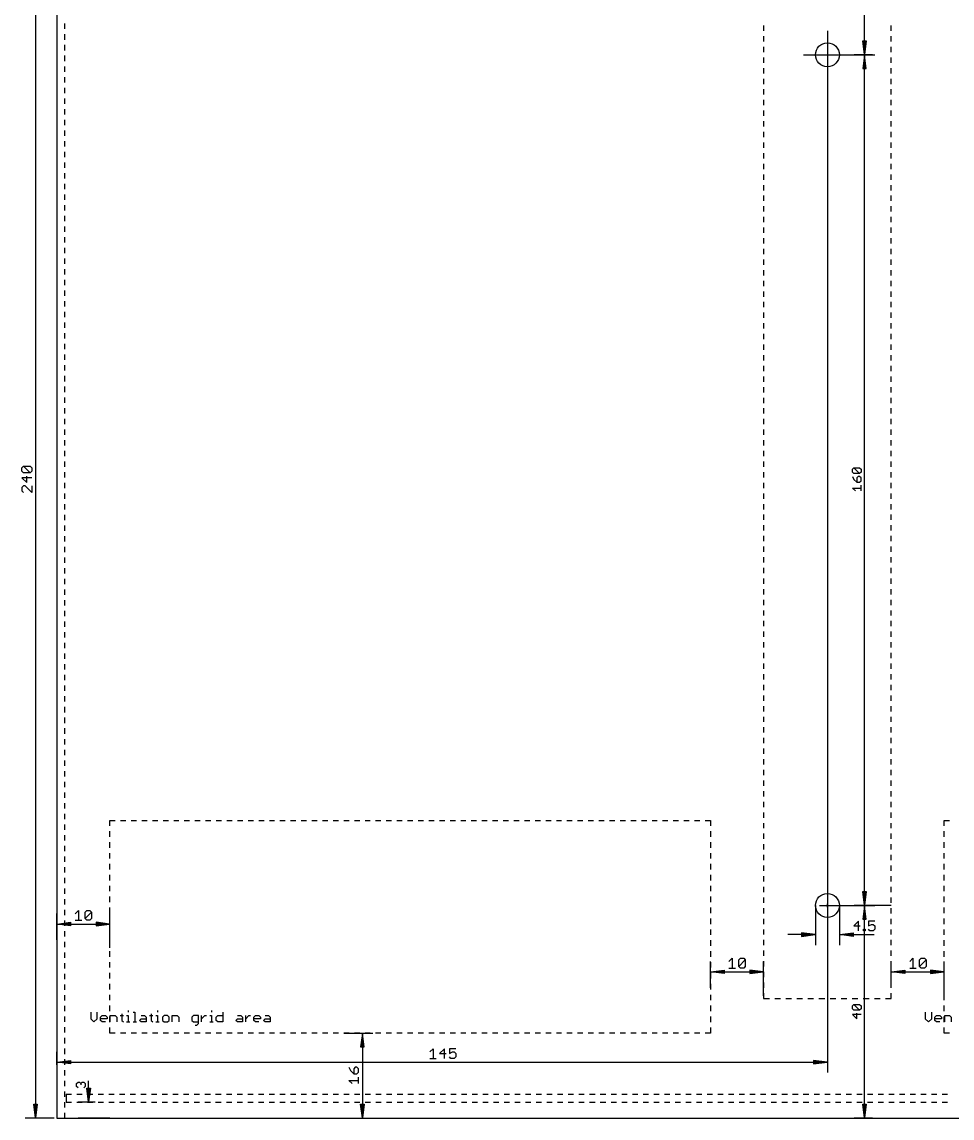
# Model space of a CAD drawing. Extents: x -279 to 630, y -429 to 128.
# Drawn here: x -6.6 to 168.5, y -280 to -73.8 of the extents above; entities that cross this region are included whole.
import ezdxf

# ---------------------------------------------------------------- set-up
doc = ezdxf.new("R2010")
doc.units = 0
for name, color, linetype in [('114', 253, 'CONTINUOUS'), ('134', 6, 'CONTINUOUS'), ('20', 7, 'CONTINUOUS'), ('47', 140, 'CONTINUOUS')]:
    doc.layers.add(name, color=color, linetype=linetype)

msp = doc.modelspace()

# ---------------------------------------------------------------- linework, layer by layer
at = {"layer": '114'}
for p, q in [((13.4488, -259.7664), (13.4488, -260.0746)), ((18.9735, -259.7664), (18.9735, -260.0746)), ((29.1022, -259.7664), (29.1022, -260.0746)), ((6.3882, -260.0746), (6.3882, -261.3074)), ((6.3882, -261.3074), (7.0046, -261.9238)), ((7.0046, -261.9238), (7.621, -261.3074)), ((7.621, -261.3074), (7.621, -260.0746)), ((8.2297, -260.9992), (8.5379, -260.691)), ((8.2297, -261.6156), (8.2297, -260.9992)), ((9.4625, -261.3074), (8.2297, -261.3074)), ((8.5379, -261.9238), (8.2297, -261.6156)), ((8.5379, -260.691), (9.1543, -260.691)), ((9.1543, -260.691), (9.4625, -260.9992)), ((9.4625, -260.9992), (9.4625, -261.3074)), ((10.0713, -261.9238), (10.0713, -260.691)), ((10.0713, -260.691), (10.9959, -260.691)), ((10.9959, -260.691), (11.3041, -260.9992)), ((11.3041, -260.9992), (11.3041, -261.9238)), ((11.9129, -260.691), (12.5293, -260.691)), ((12.2211, -260.3828), (12.2211, -261.6156)), ((12.2211, -261.6156), (12.5293, -261.9238)), ((13.1406, -260.691), (13.4488, -260.691)), ((13.4488, -260.691), (13.4488, -261.9238)), ((14.3683, -260.0746), (14.6765, -260.0746)), ((14.6765, -260.0746), (14.6765, -261.9238)), ((15.596, -261.6156), (15.9042, -261.3074)), ((15.9042, -261.9238), (15.596, -261.6156)), ((15.9042, -260.691), (16.5206, -260.691)), ((15.9042, -261.3074), (16.8288, -261.3074)), ((16.5206, -260.691), (16.8288, -260.9992)), ((16.8288, -260.9992), (16.8288, -261.9238)), ((17.4376, -260.691), (18.054, -260.691)), ((17.7458, -260.3828), (17.7458, -261.6156)), ((17.7458, -261.6156), (18.054, -261.9238)), ((18.6653, -260.691), (18.9735, -260.691)), ((18.9735, -260.691), (18.9735, -261.9238)), ((20.2012, -260.691), (19.893, -260.9992)), ((19.893, -260.9992), (19.893, -261.6156)), ((19.893, -261.6156), (20.2012, -261.9238)), ((20.8176, -260.691), (20.2012, -260.691)), ((21.1258, -260.9992), (20.8176, -260.691)), ((20.8176, -261.9238), (21.1258, -261.6156)), ((21.1258, -261.6156), (21.1258, -260.9992)), ((21.7346, -261.9238), (21.7346, -260.691)), ((21.7346, -260.691), (22.6592, -260.691)), ((22.6592, -260.691), (22.9674, -260.9992)), ((22.9674, -260.9992), (22.9674, -261.9238)), ((25.726, -260.691), (25.4178, -260.9992)), ((25.4178, -260.9992), (25.4178, -261.6156)), ((25.4178, -261.6156), (25.726, -261.9238)), ((26.6505, -260.691), (25.726, -260.691)), ((26.6505, -262.232), (26.6505, -260.691)), ((27.2593, -261.9238), (27.2593, -260.691)), ((27.2593, -261.3074), (27.8757, -260.691)), ((27.8757, -260.691), (28.1839, -260.691)), ((28.794, -260.691), (29.1022, -260.691)), ((29.1022, -260.691), (29.1022, -261.9238)), ((30.0217, -260.9992), (30.3299, -260.691)), ((30.0217, -261.6156), (30.0217, -260.9992)), ((30.3299, -261.9238), (30.0217, -261.6156)), ((30.3299, -260.691), (31.2545, -260.691)), ((31.2545, -260.0746), (31.2545, -261.9238)), ((33.7048, -261.6156), (34.013, -261.3074)), ((34.013, -261.9238), (33.7048, -261.6156)), ((34.013, -260.691), (34.6294, -260.691)), ((34.013, -261.3074), (34.9376, -261.3074)), ((34.6294, -260.691), (34.9376, -260.9992)), ((34.9376, -260.9992), (34.9376, -261.9238)), ((35.5464, -261.9238), (35.5464, -260.691)), ((35.5464, -261.3074), (36.1628, -260.691)), ((36.1628, -260.691), (36.471, -260.691)), ((37.081, -260.9992), (37.3892, -260.691)), ((37.081, -261.6156), (37.081, -260.9992)), ((38.3138, -261.3074), (37.081, -261.3074)), ((37.3892, -261.9238), (37.081, -261.6156)), ((37.3892, -260.691), (38.0056, -260.691)), ((38.0056, -260.691), (38.3138, -260.9992)), ((38.3138, -260.9992), (38.3138, -261.3074)), ((38.9226, -261.6156), (39.2308, -261.3074)), ((39.2308, -261.9238), (38.9226, -261.6156)), ((39.2308, -260.691), (39.8472, -260.691)), ((39.2308, -261.3074), (40.1554, -261.3074)), ((39.8472, -260.691), (40.1554, -260.9992)), ((40.1554, -260.9992), (40.1554, -261.9238)), ((163.3882, -260.0746), (163.3882, -261.3074)), ((163.3882, -261.3074), (164.0046, -261.9238)), ((164.0046, -261.9238), (164.621, -261.3074)), ((164.621, -261.3074), (164.621, -260.0746)), ((165.2297, -260.9992), (165.5379, -260.691)), ((165.2297, -261.6156), (165.2297, -260.9992)), ((166.4625, -261.3074), (165.2297, -261.3074)), ((165.5379, -261.9238), (165.2297, -261.6156)), ((165.5379, -260.691), (166.1543, -260.691)), ((166.1543, -260.691), (166.4625, -260.9992)), ((166.4625, -260.9992), (166.4625, -261.3074)), ((167.0713, -261.9238), (167.0713, -260.691)), ((167.0713, -260.691), (167.9959, -260.691)), ((167.9959, -260.691), (168.3041, -260.9992)), ((168.3041, -260.9992), (168.3041, -261.9238)), ((9.1543, -261.9238), (8.5379, -261.9238)), ((13.1406, -261.9238), (13.757, -261.9238)), ((14.3683, -261.9238), (14.9847, -261.9238)), ((16.8288, -261.9238), (15.9042, -261.9238)), ((18.6653, -261.9238), (19.2817, -261.9238)), ((20.2012, -261.9238), (20.8176, -261.9238)), ((25.726, -261.9238), (26.6505, -261.9238)), ((26.0341, -262.5402), (26.3423, -262.5402)), ((26.3423, -262.5402), (26.6505, -262.232)), ((28.794, -261.9238), (29.4104, -261.9238)), ((31.2545, -261.9238), (30.3299, -261.9238)), ((34.9376, -261.9238), (34.013, -261.9238)), ((38.0056, -261.9238), (37.3892, -261.9238)), ((40.1554, -261.9238), (39.2308, -261.9238)), ((166.1543, -261.9238), (165.5379, -261.9238))]:
    msp.add_line(p, q, dxfattribs=at)
at = {"layer": '134'}
for p, q in [((133, -74.5), (133, -75.5)), ((157, -75.5), (157, -74.5)), ((133, -76.5), (133, -77.5)), ((157, -77.5), (157, -76.5)), ((133, -78.5), (133, -79.5)), ((157, -79.5), (157, -78.5)), ((133, -80.5), (133, -81.5)), ((157, -81.5), (157, -80.5)), ((133, -82.5), (133, -83.5)), ((133, -84.5), (133, -85.5)), ((157, -83.5), (157, -82.5)), ((157, -85.5), (157, -84.5)), ((133, -86.5), (133, -87.5)), ((157, -87.5), (157, -86.5)), ((133, -88.5), (133, -89.5)), ((157, -89.5), (157, -88.5)), ((133, -90.5), (133, -91.5)), ((157, -91.5), (157, -90.5)), ((133, -92.5), (133, -93.5)), ((157, -93.5), (157, -92.5)), ((133, -94.5), (133, -95.5)), ((157, -95.5), (157, -94.5)), ((133, -96.5), (133, -97.5)), ((157, -97.5), (157, -96.5)), ((133, -98.5), (133, -99.5)), ((157, -99.5), (157, -98.5)), ((133, -100.5), (133, -101.5)), ((157, -101.5), (157, -100.5)), ((133, -102.5), (133, -103.5)), ((157, -103.5), (157, -102.5)), ((133, -104.5), (133, -105.5)), ((157, -105.5), (157, -104.5)), ((133, -106.5), (133, -107.5)), ((157, -107.5), (157, -106.5)), ((133, -108.5), (133, -109.5)), ((157, -109.5), (157, -108.5)), ((133, -110.5), (133, -111.5)), ((157, -111.5), (157, -110.5)), ((133, -112.5), (133, -113.5)), ((157, -113.5), (157, -112.5)), ((133, -114.5), (133, -115.5)), ((157, -115.5), (157, -114.5)), ((133, -116.5), (133, -117.5)), ((157, -117.5), (157, -116.5)), ((133, -118.5), (133, -119.5)), ((157, -119.5), (157, -118.5)), ((133, -120.5), (133, -121.5)), ((157, -121.5), (157, -120.5)), ((133, -122.5), (133, -123.5)), ((157, -123.5), (157, -122.5)), ((133, -124.5), (133, -125.5)), ((157, -125.5), (157, -124.5)), ((133, -126.5), (133, -127.5)), ((157, -127.5), (157, -126.5)), ((133, -128.5), (133, -129.5)), ((157, -129.5), (157, -128.5)), ((133, -130.5), (133, -131.5)), ((157, -131.5), (157, -130.5)), ((133, -132.5), (133, -133.5)), ((157, -133.5), (157, -132.5)), ((133, -134.5), (133, -135.5)), ((157, -135.5), (157, -134.5)), ((133, -136.5), (133, -137.5)), ((157, -137.5), (157, -136.5)), ((133, -138.5), (133, -139.5)), ((157, -139.5), (157, -138.5)), ((133, -140.5), (133, -141.5)), ((157, -141.5), (157, -140.5)), ((133, -142.5), (133, -143.5)), ((157, -143.5), (157, -142.5)), ((133, -144.5), (133, -145.5)), ((157, -145.5), (157, -144.5)), ((133, -146.5), (133, -147.5)), ((157, -147.5), (157, -146.5)), ((133, -148.5), (133, -149.5)), ((133, -150.5), (133, -151.5)), ((157, -149.5), (157, -148.5)), ((157, -151.5), (157, -150.5)), ((133, -152.5), (133, -153.5)), ((157, -153.5), (157, -152.5)), ((133, -154.5), (133, -155.5)), ((157, -155.5), (157, -154.5)), ((133, -156.5), (133, -157.5)), ((157, -157.5), (157, -156.5)), ((133, -158.5), (133, -159.5)), ((157, -159.5), (157, -158.5)), ((133, -160.5), (133, -161.5)), ((157, -161.5), (157, -160.5)), ((133, -162.5), (133, -163.5)), ((157, -163.5), (157, -162.5)), ((133, -164.5), (133, -165.5)), ((157, -165.5), (157, -164.5)), ((133, -166.5), (133, -167.5)), ((157, -167.5), (157, -166.5)), ((133, -168.5), (133, -169.5)), ((157, -169.5), (157, -168.5)), ((133, -170.5), (133, -171.5)), ((157, -171.5), (157, -170.5)), ((133, -172.5), (133, -173.5)), ((157, -173.5), (157, -172.5)), ((133, -174.5), (133, -175.5)), ((157, -175.5), (157, -174.5)), ((133, -176.5), (133, -177.5)), ((157, -177.5), (157, -176.5)), ((133, -178.5), (133, -179.5)), ((157, -179.5), (157, -178.5)), ((133, -180.5), (133, -181.5)), ((157, -181.5), (157, -180.5)), ((133, -182.5), (133, -183.5)), ((157, -183.5), (157, -182.5)), ((133, -184.5), (133, -185.5)), ((157, -185.5), (157, -184.5)), ((133, -186.5), (133, -187.5)), ((157, -187.5), (157, -186.5)), ((133, -188.5), (133, -189.5)), ((157, -189.5), (157, -188.5)), ((133, -190.5), (133, -191.5)), ((157, -191.5), (157, -190.5)), ((133, -192.5), (133, -193.5)), ((157, -193.5), (157, -192.5)), ((133, -194.5), (133, -195.5)), ((157, -195.5), (157, -194.5)), ((133, -196.5), (133, -197.5)), ((157, -197.5), (157, -196.5)), ((133, -198.5), (133, -199.5)), ((157, -199.5), (157, -198.5)), ((133, -200.5), (133, -201.5)), ((157, -201.5), (157, -200.5)), ((133, -202.5), (133, -203.5)), ((157, -203.5), (157, -202.5)), ((133, -204.5), (133, -205.5)), ((157, -205.5), (157, -204.5)), ((133, -206.5), (133, -207.5)), ((157, -207.5), (157, -206.5)), ((133, -208.5), (133, -209.5)), ((157, -209.5), (157, -208.5)), ((133, -210.5), (133, -211.5)), ((157, -211.5), (157, -210.5)), ((133, -212.5), (133, -213.5)), ((157, -213.5), (157, -212.5)), ((133, -214.5), (133, -215.5)), ((157, -215.5), (157, -214.5)), ((133, -216.5), (133, -217.5)), ((133, -218.5), (133, -219.5)), ((157, -217.5), (157, -216.5)), ((157, -219.5), (157, -218.5)), ((133, -220.5), (133, -221.5)), ((157, -221.5), (157, -220.5)), ((133, -222.5), (133, -223.5)), ((157, -223.5), (157, -222.5)), ((133, -224.5), (133, -225.5)), ((157, -225.5), (157, -224.5)), ((133, -226.5), (133, -227.5)), ((157, -227.5), (157, -226.5)), ((133, -228.5), (133, -229.5)), ((157, -229.5), (157, -228.5)), ((133, -230.5), (133, -231.5)), ((157, -231.5), (157, -230.5)), ((133, -232.5), (133, -233.5)), ((157, -233.5), (157, -232.5)), ((133, -234.5), (133, -235.5)), ((157, -235.5), (157, -234.5)), ((133, -236.5), (133, -237.5)), ((157, -237.5), (157, -236.5)), ((133, -238.5), (133, -239.5)), ((157, -239.5), (157, -238.5)), ((133, -240.5), (133, -241.5)), ((157, -241.5), (157, -240.5)), ((133, -242.5), (133, -243.5)), ((157, -243.5), (157, -242.5)), ((133, -244.5), (133, -245.5)), ((157, -245.5), (157, -244.5)), ((133, -246.5), (133, -247.5)), ((157, -247.5), (157, -246.5)), ((133, -248.5), (133, -249.5)), ((157, -249.5), (157, -248.5)), ((133, -250.5), (133, -251.5)), ((157, -251.5), (157, -250.5)), ((133, -252.5), (133, -253.5)), ((157, -253.5), (157, -252.5)), ((133, -254.5), (133, -255.5)), ((157, -255.5), (157, -254.5)), ((133, -256.5), (133, -257.5)), ((133, -257.5), (134.0833, -257.5)), ((135.0833, -257.5), (136.1667, -257.5)), ((137.1667, -257.5), (138.25, -257.5)), ((139.25, -257.5), (140.3333, -257.5)), ((141.3333, -257.5), (142.4167, -257.5)), ((143.4167, -257.5), (144.5, -257.5)), ((145.5, -257.5), (146.5833, -257.5)), ((147.5833, -257.5), (148.6667, -257.5)), ((149.6667, -257.5), (150.75, -257.5)), ((151.75, -257.5), (152.8333, -257.5)), ((153.8333, -257.5), (154.9167, -257.5)), ((155.9167, -257.5), (157, -257.5)), ((157, -257.5), (157, -256.5))]:
    msp.add_line(p, q, dxfattribs=at)
at = {"layer": '20'}
for p, q in [((0, -40), (0, -280)), ((1.5, -75.15), (1.5, -74.1417)), ((1.5, -77.1583), (1.5, -76.15)), ((1.5, -79.1667), (1.5, -78.1583)), ((1.5, -81.175), (1.5, -80.1667)), ((1.5, -83.1833), (1.5, -82.175)), ((1.5, -85.1917), (1.5, -84.1833)), ((1.5, -87.2), (1.5, -86.1917)), ((1.5, -89.2083), (1.5, -88.2)), ((1.5, -91.2167), (1.5, -90.2083)), ((1.5, -93.225), (1.5, -92.2167)), ((1.5, -95.2333), (1.5, -94.225)), ((1.5, -97.2417), (1.5, -96.2333)), ((1.5, -99.25), (1.5, -98.2417)), ((1.5, -101.2583), (1.5, -100.25)), ((1.5, -103.2667), (1.5, -102.2583)), ((1.5, -105.275), (1.5, -104.2667)), ((1.5, -107.2833), (1.5, -106.275)), ((1.5, -109.2917), (1.5, -108.2833)), ((1.5, -111.3), (1.5, -110.2917)), ((1.5, -113.3083), (1.5, -112.3)), ((1.5, -115.3167), (1.5, -114.3083)), ((1.5, -117.325), (1.5, -116.3167)), ((1.5, -119.3333), (1.5, -118.325)), ((1.5, -121.3417), (1.5, -120.3333)), ((1.5, -123.35), (1.5, -122.3417)), ((1.5, -125.3583), (1.5, -124.35)), ((1.5, -127.3667), (1.5, -126.3583)), ((1.5, -129.375), (1.5, -128.3667)), ((1.5, -131.3833), (1.5, -130.375)), ((1.5, -133.3917), (1.5, -132.3833)), ((1.5, -135.4), (1.5, -134.3917)), ((1.5, -137.4083), (1.5, -136.4)), ((1.5, -139.4167), (1.5, -138.4083)), ((1.5, -141.425), (1.5, -140.4167)), ((1.5, -143.4333), (1.5, -142.425)), ((1.5, -145.4417), (1.5, -144.4333)), ((1.5, -147.45), (1.5, -146.4417)), ((1.5, -149.4583), (1.5, -148.45)), ((1.5, -151.4667), (1.5, -150.4583)), ((1.5, -153.475), (1.5, -152.4667)), ((1.5, -155.4833), (1.5, -154.475)), ((1.5, -157.4917), (1.5, -156.4833)), ((1.5, -159.5), (1.5, -158.4917)), ((1.5, -161.5083), (1.5, -160.5)), ((1.5, -163.5167), (1.5, -162.5083)), ((1.5, -165.525), (1.5, -164.5167)), ((1.5, -167.5333), (1.5, -166.525)), ((1.5, -169.5417), (1.5, -168.5333)), ((1.5, -171.55), (1.5, -170.5417)), ((1.5, -173.5583), (1.5, -172.55)), ((1.5, -175.5667), (1.5, -174.5583)), ((1.5, -177.575), (1.5, -176.5667)), ((1.5, -179.5833), (1.5, -178.575)), ((1.5, -181.5917), (1.5, -180.5833)), ((1.5, -183.6), (1.5, -182.5917)), ((1.5, -185.6083), (1.5, -184.6)), ((1.5, -187.6167), (1.5, -186.6083)), ((1.5, -189.625), (1.5, -188.6167)), ((1.5, -191.6333), (1.5, -190.625)), ((1.5, -193.6417), (1.5, -192.6333)), ((1.5, -195.65), (1.5, -194.6417)), ((1.5, -197.6583), (1.5, -196.65)), ((1.5, -199.6667), (1.5, -198.6583)), ((1.5, -201.675), (1.5, -200.6667)), ((1.5, -203.6833), (1.5, -202.675)), ((1.5, -205.6917), (1.5, -204.6833)), ((1.5, -207.7), (1.5, -206.6917)), ((1.5, -209.7083), (1.5, -208.7)), ((1.5, -211.7167), (1.5, -210.7083)), ((1.5, -213.725), (1.5, -212.7167)), ((1.5, -215.7333), (1.5, -214.725)), ((1.5, -217.7417), (1.5, -216.7333)), ((1.5, -219.75), (1.5, -218.7417)), ((1.5, -221.7583), (1.5, -220.75)), ((1.5, -223.7667), (1.5, -222.7583)), ((10, -224), (11, -224)), ((10, -225.05), (10, -224)), ((12, -224), (13, -224)), ((14, -224), (15, -224)), ((16, -224), (17, -224)), ((18, -224), (19, -224)), ((20, -224), (21, -224)), ((22, -224), (23, -224)), ((24, -224), (25, -224)), ((26, -224), (27, -224)), ((28, -224), (29, -224)), ((30, -224), (31, -224)), ((32, -224), (33, -224)), ((34, -224), (35, -224)), ((36, -224), (37, -224)), ((38, -224), (39, -224)), ((40, -224), (41, -224)), ((42, -224), (43, -224)), ((44, -224), (45, -224)), ((46, -224), (47, -224)), ((48, -224), (49, -224)), ((50, -224), (51, -224)), ((52, -224), (53, -224)), ((54, -224), (55, -224)), ((56, -224), (57, -224)), ((58, -224), (59, -224)), ((60, -224), (61, -224)), ((62, -224), (63, -224)), ((64, -224), (65, -224)), ((66, -224), (67, -224)), ((68, -224), (69, -224)), ((70, -224), (71, -224)), ((72, -224), (73, -224)), ((74, -224), (75, -224)), ((76, -224), (77, -224)), ((78, -224), (79, -224)), ((80, -224), (81, -224)), ((82, -224), (83, -224)), ((84, -224), (85, -224)), ((86, -224), (87, -224)), ((88, -224), (89, -224)), ((90, -224), (91, -224)), ((92, -224), (93, -224)), ((94, -224), (95, -224)), ((96, -224), (97, -224)), ((98, -224), (99, -224)), ((100, -224), (101, -224)), ((102, -224), (103, -224)), ((104, -224), (105, -224)), ((106, -224), (107, -224)), ((108, -224), (109, -224)), ((110, -224), (111, -224)), ((112, -224), (113, -224)), ((114, -224), (115, -224)), ((116, -224), (117, -224)), ((118, -224), (119, -224)), ((120, -224), (121, -224)), ((122, -224), (123, -224)), ((123, -224), (123, -225.05)), ((167, -224), (168, -224)), ((167, -225.05), (167, -224)), ((1.5, -225.775), (1.5, -224.7667)), ((1.5, -227.7833), (1.5, -226.775)), ((10, -227.1), (10, -226.05)), ((123, -226.05), (123, -227.1)), ((167, -227.1), (167, -226.05)), ((1.5, -229.7917), (1.5, -228.7833)), ((10, -229.15), (10, -228.1)), ((123, -228.1), (123, -229.15)), ((167, -229.15), (167, -228.1)), ((1.5, -231.8), (1.5, -230.7917)), ((10, -231.2), (10, -230.15)), ((123, -230.15), (123, -231.2)), ((167, -231.2), (167, -230.15)), ((1.5, -233.8083), (1.5, -232.8)), ((10, -233.25), (10, -232.2)), ((123, -232.2), (123, -233.25)), ((167, -233.25), (167, -232.2)), ((1.5, -235.8167), (1.5, -234.8083)), ((10, -235.3), (10, -234.25)), ((123, -234.25), (123, -235.3)), ((167, -235.3), (167, -234.25)), ((1.5, -237.825), (1.5, -236.8167)), ((10, -237.35), (10, -236.3)), ((123, -236.3), (123, -237.35)), ((167, -237.35), (167, -236.3)), ((1.5, -239.8333), (1.5, -238.825)), ((10, -239.4), (10, -238.35)), ((123, -238.35), (123, -239.4)), ((167, -239.4), (167, -238.35)), ((1.5, -241.8417), (1.5, -240.8333)), ((10, -241.45), (10, -240.4)), ((123, -240.4), (123, -241.45)), ((167, -241.45), (167, -240.4)), ((1.5, -243.85), (1.5, -242.8417)), ((10, -243.5), (10, -242.45)), ((123, -242.45), (123, -243.5)), ((167, -243.5), (167, -242.45)), ((1.5, -245.8583), (1.5, -244.85)), ((10, -245.55), (10, -244.5)), ((123, -244.5), (123, -245.55)), ((167, -245.55), (167, -244.5)), ((1.5, -247.8667), (1.5, -246.8583)), ((10, -247.6), (10, -246.55)), ((123, -246.55), (123, -247.6)), ((167, -247.6), (167, -246.55)), ((1.5, -249.875), (1.5, -248.8667)), ((10, -249.65), (10, -248.6)), ((123, -248.6), (123, -249.65)), ((167, -249.65), (167, -248.6)), ((1.5, -251.8833), (1.5, -250.875)), ((10, -251.7), (10, -250.65)), ((123, -250.65), (123, -251.7)), ((167, -251.7), (167, -250.65)), ((1.5, -253.8917), (1.5, -252.8833)), ((10, -253.75), (10, -252.7)), ((123, -252.7), (123, -253.75)), ((167, -253.75), (167, -252.7)), ((1.5, -255.9), (1.5, -254.8917)), ((10, -255.8), (10, -254.75)), ((123, -254.75), (123, -255.8)), ((167, -255.8), (167, -254.75)), ((1.5, -257.9083), (1.5, -256.9)), ((10, -257.85), (10, -256.8)), ((123, -256.8), (123, -257.85)), ((167, -257.85), (167, -256.8)), ((1.5, -259.9167), (1.5, -258.9083)), ((10, -259.9), (10, -258.85)), ((123, -258.85), (123, -259.9)), ((167, -259.9), (167, -258.85)), ((1.5, -261.925), (1.5, -260.9167)), ((10, -261.95), (10, -260.9)), ((123, -260.9), (123, -261.95)), ((167, -261.95), (167, -260.9)), ((1.5, -263.9333), (1.5, -262.925)), ((10, -264), (10, -262.95)), ((123, -262.95), (123, -264)), ((167, -264), (167, -262.95)), ((1.5, -265.9417), (1.5, -264.9333)), ((11, -264), (10, -264)), ((13, -264), (12, -264)), ((15, -264), (14, -264)), ((17, -264), (16, -264)), ((19, -264), (18, -264)), ((21, -264), (20, -264)), ((23, -264), (22, -264)), ((25, -264), (24, -264)), ((27, -264), (26, -264)), ((29, -264), (28, -264)), ((31, -264), (30, -264)), ((33, -264), (32, -264)), ((35, -264), (34, -264)), ((37, -264), (36, -264)), ((39, -264), (38, -264)), ((41, -264), (40, -264)), ((43, -264), (42, -264)), ((45, -264), (44, -264)), ((47, -264), (46, -264)), ((49, -264), (48, -264)), ((51, -264), (50, -264)), ((53, -264), (52, -264)), ((55, -264), (54, -264)), ((57, -264), (56, -264)), ((59, -264), (58, -264)), ((61, -264), (60, -264)), ((63, -264), (62, -264)), ((65, -264), (64, -264)), ((67, -264), (66, -264)), ((69, -264), (68, -264)), ((71, -264), (70, -264)), ((73, -264), (72, -264)), ((75, -264), (74, -264)), ((77, -264), (76, -264)), ((79, -264), (78, -264)), ((81, -264), (80, -264)), ((83, -264), (82, -264)), ((85, -264), (84, -264)), ((87, -264), (86, -264)), ((89, -264), (88, -264)), ((91, -264), (90, -264)), ((93, -264), (92, -264)), ((95, -264), (94, -264)), ((97, -264), (96, -264)), ((99, -264), (98, -264)), ((101, -264), (100, -264)), ((103, -264), (102, -264)), ((105, -264), (104, -264)), ((107, -264), (106, -264)), ((109, -264), (108, -264)), ((111, -264), (110, -264)), ((113, -264), (112, -264)), ((115, -264), (114, -264)), ((117, -264), (116, -264)), ((119, -264), (118, -264)), ((121, -264), (120, -264)), ((123, -264), (122, -264)), ((168, -264), (167, -264)), ((1.5, -267.95), (1.5, -266.9417)), ((1.5, -269.9583), (1.5, -268.95)), ((1.5, -271.9667), (1.5, -270.9583)), ((1.5, -273.975), (1.5, -272.9667)), ((1.5, -275.9833), (1.5, -274.975)), ((1.75, -275.5), (2.7605, -275.5)), ((1.75, -275.5), (1.75, -277)), ((3.7605, -275.5), (4.771, -275.5)), ((5.771, -275.5), (6.7815, -275.5)), ((7.7815, -275.5), (8.792, -275.5)), ((9.792, -275.5), (10.8024, -275.5)), ((11.8024, -275.5), (12.8129, -275.5)), ((13.8129, -275.5), (14.8234, -275.5)), ((15.8234, -275.5), (16.8339, -275.5)), ((17.8339, -275.5), (18.8444, -275.5)), ((19.8444, -275.5), (20.8549, -275.5)), ((21.8549, -275.5), (22.8654, -275.5)), ((23.8654, -275.5), (24.8759, -275.5)), ((25.8759, -275.5), (26.8864, -275.5)), ((27.8864, -275.5), (28.8969, -275.5)), ((29.8969, -275.5), (30.9073, -275.5)), ((31.9073, -275.5), (32.9178, -275.5)), ((33.9178, -275.5), (34.9283, -275.5)), ((35.9283, -275.5), (36.9388, -275.5)), ((37.9388, -275.5), (38.9493, -275.5)), ((39.9493, -275.5), (40.9598, -275.5)), ((41.9598, -275.5), (42.9703, -275.5)), ((43.9703, -275.5), (44.9808, -275.5)), ((45.9808, -275.5), (46.9913, -275.5)), ((47.9913, -275.5), (49.0017, -275.5)), ((50.0017, -275.5), (51.0122, -275.5)), ((52.0122, -275.5), (53.0227, -275.5)), ((54.0227, -275.5), (55.0332, -275.5)), ((56.0332, -275.5), (57.0437, -275.5)), ((58.0437, -275.5), (59.0542, -275.5)), ((60.0542, -275.5), (61.0647, -275.5)), ((62.0647, -275.5), (63.0752, -275.5)), ((64.0752, -275.5), (65.0857, -275.5)), ((66.0857, -275.5), (67.0962, -275.5)), ((68.0962, -275.5), (69.1066, -275.5)), ((70.1066, -275.5), (71.1171, -275.5)), ((72.1171, -275.5), (73.1276, -275.5)), ((74.1276, -275.5), (75.1381, -275.5)), ((76.1381, -275.5), (77.1486, -275.5)), ((78.1486, -275.5), (79.1591, -275.5)), ((80.1591, -275.5), (81.1696, -275.5)), ((82.1696, -275.5), (83.1801, -275.5)), ((84.1801, -275.5), (85.1906, -275.5)), ((86.1906, -275.5), (87.2011, -275.5)), ((88.2011, -275.5), (89.2115, -275.5)), ((90.2115, -275.5), (91.222, -275.5)), ((92.222, -275.5), (93.2325, -275.5)), ((94.2325, -275.5), (95.243, -275.5)), ((96.243, -275.5), (97.2535, -275.5)), ((98.2535, -275.5), (99.264, -275.5)), ((100.264, -275.5), (101.2745, -275.5)), ((102.2745, -275.5), (103.285, -275.5)), ((104.285, -275.5), (105.2955, -275.5)), ((106.2955, -275.5), (107.3059, -275.5)), ((108.3059, -275.5), (109.3164, -275.5)), ((110.3164, -275.5), (111.3269, -275.5)), ((112.3269, -275.5), (113.3374, -275.5)), ((114.3374, -275.5), (115.3479, -275.5)), ((116.3479, -275.5), (117.3584, -275.5)), ((118.3584, -275.5), (119.3689, -275.5)), ((120.3689, -275.5), (121.3794, -275.5)), ((122.3794, -275.5), (123.3899, -275.5)), ((124.3899, -275.5), (125.4004, -275.5)), ((126.4004, -275.5), (127.4108, -275.5)), ((128.4108, -275.5), (129.4213, -275.5)), ((130.4213, -275.5), (131.4318, -275.5)), ((132.4318, -275.5), (133.4423, -275.5)), ((134.4423, -275.5), (135.4528, -275.5)), ((136.4528, -275.5), (137.4633, -275.5)), ((138.4633, -275.5), (139.4738, -275.5)), ((140.4738, -275.5), (141.4843, -275.5)), ((142.4843, -275.5), (143.4948, -275.5)), ((144.4948, -275.5), (145.5052, -275.5)), ((146.5052, -275.5), (147.5157, -275.5)), ((148.5157, -275.5), (149.5262, -275.5)), ((150.5262, -275.5), (151.5367, -275.5)), ((152.5367, -275.5), (153.5472, -275.5)), ((154.5472, -275.5), (155.5577, -275.5)), ((156.5577, -275.5), (157.5682, -275.5)), ((158.5682, -275.5), (159.5787, -275.5)), ((160.5787, -275.5), (161.5892, -275.5)), ((162.5892, -275.5), (163.5996, -275.5)), ((164.5996, -275.5), (165.6101, -275.5)), ((166.6101, -275.5), (167.6206, -275.5)), ((1.5, -277.9917), (1.5, -276.9833)), ((1.75, -277), (2.7605, -277)), ((3.7605, -277), (4.771, -277)), ((5.771, -277), (6.7815, -277)), ((7.7815, -277), (8.792, -277)), ((9.792, -277), (10.8024, -277)), ((11.8024, -277), (12.8129, -277)), ((13.8129, -277), (14.8234, -277)), ((15.8234, -277), (16.8339, -277)), ((17.8339, -277), (18.8444, -277)), ((19.8444, -277), (20.8549, -277)), ((21.8549, -277), (22.8654, -277)), ((23.8654, -277), (24.8759, -277)), ((25.8759, -277), (26.8864, -277)), ((27.8864, -277), (28.8969, -277)), ((29.8969, -277), (30.9073, -277)), ((31.9073, -277), (32.9178, -277)), ((33.9178, -277), (34.9283, -277)), ((35.9283, -277), (36.9388, -277)), ((37.9388, -277), (38.9493, -277)), ((39.9493, -277), (40.9598, -277)), ((41.9598, -277), (42.9703, -277)), ((43.9703, -277), (44.9808, -277)), ((45.9808, -277), (46.9913, -277)), ((47.9913, -277), (49.0017, -277)), ((50.0017, -277), (51.0122, -277)), ((52.0122, -277), (53.0227, -277)), ((54.0227, -277), (55.0332, -277)), ((56.0332, -277), (57.0437, -277)), ((58.0437, -277), (59.0542, -277)), ((60.0542, -277), (61.0647, -277)), ((62.0647, -277), (63.0752, -277)), ((64.0752, -277), (65.0857, -277)), ((66.0857, -277), (67.0962, -277)), ((68.0962, -277), (69.1066, -277)), ((70.1066, -277), (71.1171, -277)), ((72.1171, -277), (73.1276, -277)), ((74.1276, -277), (75.1381, -277)), ((76.1381, -277), (77.1486, -277)), ((78.1486, -277), (79.1591, -277)), ((80.1591, -277), (81.1696, -277)), ((82.1696, -277), (83.1801, -277)), ((84.1801, -277), (85.1906, -277)), ((86.1906, -277), (87.2011, -277)), ((88.2011, -277), (89.2115, -277)), ((90.2115, -277), (91.222, -277)), ((92.222, -277), (93.2325, -277)), ((94.2325, -277), (95.243, -277)), ((96.243, -277), (97.2535, -277)), ((98.2535, -277), (99.264, -277)), ((100.264, -277), (101.2745, -277)), ((102.2745, -277), (103.285, -277)), ((104.285, -277), (105.2955, -277)), ((106.2955, -277), (107.3059, -277)), ((108.3059, -277), (109.3164, -277)), ((110.3164, -277), (111.3269, -277)), ((112.3269, -277), (113.3374, -277)), ((114.3374, -277), (115.3479, -277)), ((116.3479, -277), (117.3584, -277)), ((118.3584, -277), (119.3689, -277)), ((120.3689, -277), (121.3794, -277)), ((122.3794, -277), (123.3899, -277)), ((124.3899, -277), (125.4004, -277)), ((126.4004, -277), (127.4108, -277)), ((128.4108, -277), (129.4213, -277)), ((130.4213, -277), (131.4318, -277)), ((132.4318, -277), (133.4423, -277)), ((134.4423, -277), (135.4528, -277)), ((136.4528, -277), (137.4633, -277)), ((138.4633, -277), (139.4738, -277)), ((140.4738, -277), (141.4843, -277)), ((142.4843, -277), (143.4948, -277)), ((144.4948, -277), (145.5052, -277)), ((146.5052, -277), (147.5157, -277)), ((148.5157, -277), (149.5262, -277)), ((150.5262, -277), (151.5367, -277)), ((152.5367, -277), (153.5472, -277)), ((154.5472, -277), (155.5577, -277)), ((156.5577, -277), (157.5682, -277)), ((158.5682, -277), (159.5787, -277)), ((160.5787, -277), (161.5892, -277)), ((162.5892, -277), (163.5996, -277)), ((164.5996, -277), (165.6101, -277)), ((166.6101, -277), (167.6206, -277)), ((0, -280), (1.5, -280)), ((1.5, -280), (1.5, -278.9917)), ((1.5, -280), (288.5, -280))]:
    msp.add_line(p, q, dxfattribs=at)
for centre in [(145, -80), (145, -240)]:
    msp.add_circle(centre, 2.25, dxfattribs=at)
at = {"layer": '47'}
for p, q in [((-4, -40.065), (-4, -279.935)), ((152, -79.935), (152, -40.065)), ((145, -75.5), (145, -271.45)), ((152, -79.935), (151.6808, -77.4)), ((151.6808, -77.4), (152.3192, -77.4)), ((152, -79.935), (151.74, -77.4)), ((152, -79.935), (151.87, -77.4)), ((152.3192, -77.4), (152, -79.935)), ((152.13, -77.4), (152, -79.935)), ((152.26, -77.4), (152, -79.935)), ((140.5, -80), (153.95, -80)), ((153.5, -80), (150.05, -80)), ((152, -80.065), (151.6808, -82.6)), ((152, -80.065), (151.74, -82.6)), ((152, -80.065), (151.87, -82.6)), ((152, -239.935), (152, -80.065)), ((152.3192, -82.6), (152, -80.065)), ((152.13, -82.6), (152, -80.065)), ((152.26, -82.6), (152, -80.065)), ((151.6808, -82.6), (152.3192, -82.6)), ((-6.5554, -157.7082), (-6.2472, -157.4)), ((-6.5554, -158.3246), (-6.5554, -157.7082)), ((-6.2472, -158.6328), (-6.5554, -158.3246)), ((-6.2472, -157.4), (-5.0144, -157.4)), ((-5.0144, -158.6328), (-6.2472, -157.4)), ((-5.0144, -158.6328), (-6.2472, -158.6328)), ((-5.0144, -157.4), (-4.7062, -157.7082)), ((-4.7062, -158.3246), (-5.0144, -158.6328)), ((-4.7062, -157.7082), (-4.7062, -158.3246)), ((149.735, -157.9604), (150.002, -157.6934)), ((149.735, -158.4942), (149.735, -157.9604)), ((150.002, -158.7611), (149.735, -158.4942)), ((150.002, -157.6934), (151.0697, -157.6934)), ((151.0697, -158.7611), (150.002, -157.6934)), ((151.0697, -157.6934), (151.3366, -157.9604)), ((151.3366, -158.4942), (151.0697, -158.7611)), ((151.3366, -157.9604), (151.3366, -158.4942)), ((-4.7062, -159.5498), (-6.5554, -159.5498)), ((-6.5554, -159.5498), (-5.6308, -160.4744)), ((-5.6308, -160.4744), (-5.6308, -159.2416)), ((149.735, -159.3306), (150.002, -159.8644)), ((151.0697, -158.7611), (150.002, -158.7611)), ((150.002, -159.8644), (150.5358, -160.3983)), ((150.8027, -159.3306), (150.5358, -159.5975)), ((150.5358, -159.5975), (150.5358, -160.3983)), ((150.5358, -160.3983), (151.0697, -160.3983)), ((151.0697, -159.3306), (150.8027, -159.3306)), ((151.3366, -159.5975), (151.0697, -159.3306)), ((151.0697, -160.3983), (151.3366, -160.1314)), ((151.3366, -160.1314), (151.3366, -159.5975)), ((-6.2472, -161.0832), (-6.5554, -161.3913)), ((-6.5554, -161.3913), (-6.5554, -162.0077)), ((-6.5554, -162.0077), (-6.2472, -162.3159)), ((-5.939, -161.0832), (-6.2472, -161.0832)), ((-4.7062, -162.3159), (-5.939, -161.0832)), ((-4.7062, -161.0832), (-4.7062, -162.3159)), ((150.2689, -162.0355), (149.735, -161.5016)), ((149.735, -161.5016), (151.3366, -161.5016)), ((151.3366, -162.0355), (151.3366, -160.9677)), ((152, -239.935), (151.6808, -237.4)), ((151.6808, -237.4), (152.3192, -237.4)), ((152, -239.935), (151.74, -237.4)), ((152, -239.935), (151.87, -237.4)), ((152.3192, -237.4), (152, -239.935)), ((152.13, -237.4), (152, -239.935)), ((152.26, -237.4), (152, -239.935)), ((3.4829, -241.561), (4.0993, -240.9446)), ((4.0993, -240.9446), (4.0993, -242.7938)), ((5.3245, -241.2528), (5.6327, -240.9446)), ((5.6327, -240.9446), (6.2491, -240.9446)), ((6.2491, -240.9446), (6.5573, -241.2528)), ((142.75, -240), (142.75, -247.45)), ((143.5, -240), (153.95, -240)), ((144.6808, -240), (145.3192, -240)), ((145, -240.3192), (145, -239.6808)), ((147.25, -240), (147.25, -247.45)), ((157, -240), (150.05, -240)), ((152, -240.065), (151.6808, -242.6)), ((152, -240.065), (151.74, -242.6)), ((152, -240.065), (151.87, -242.6)), ((152, -279.935), (152, -240.065)), ((152.3192, -242.6), (152, -240.065)), ((152.13, -242.6), (152, -240.065)), ((152.26, -242.6), (152, -240.065)), ((0, -246.5), (0, -241.55)), ((0.065, -243.5), (2.6, -243.1808)), ((0.065, -243.5), (2.6, -243.24)), ((2.6, -243.1808), (2.6, -243.8192)), ((3.4829, -242.7938), (4.7157, -242.7938)), ((5.3245, -242.4856), (5.3245, -241.2528)), ((5.3245, -242.4856), (6.5573, -241.2528)), ((5.6327, -242.7938), (5.3245, -242.4856)), ((6.2491, -242.7938), (5.6327, -242.7938)), ((6.5573, -242.4856), (6.2491, -242.7938)), ((6.5573, -241.2528), (6.5573, -242.4856)), ((9.935, -243.5), (7.4, -243.1808)), ((7.4, -243.1808), (7.4, -243.8192)), ((9.935, -243.5), (7.4, -243.24)), ((10, -248), (10, -241.55)), ((150.8508, -242.9701), (149.9516, -243.8692)), ((150.8508, -244.7684), (150.8508, -242.9701)), ((151.6808, -242.6), (152.3192, -242.6)), ((153.9128, -242.9701), (152.714, -242.9701)), ((152.714, -242.9701), (152.714, -243.8692)), ((0.065, -243.5), (2.6, -243.37)), ((0.065, -243.5), (9.935, -243.5)), ((2.6, -243.8192), (0.065, -243.5)), ((2.6, -243.63), (0.065, -243.5)), ((2.6, -243.76), (0.065, -243.5)), ((9.935, -243.5), (7.4, -243.37)), ((7.4, -243.8192), (9.935, -243.5)), ((7.4, -243.63), (9.935, -243.5)), ((7.4, -243.76), (9.935, -243.5)), ((142.685, -245.5), (140.15, -245.1808)), ((140.15, -245.1808), (140.15, -245.8192)), ((142.685, -245.5), (140.15, -245.24)), ((147.315, -245.5), (149.85, -245.1808)), ((147.315, -245.5), (149.85, -245.24)), ((149.85, -245.1808), (149.85, -245.8192)), ((149.9516, -243.8692), (151.1505, -243.8692)), ((151.7932, -244.7684), (151.7932, -244.4687)), ((151.7932, -244.4687), (152.0929, -244.4687)), ((152.0929, -244.7684), (151.7932, -244.7684)), ((152.0929, -244.4687), (152.0929, -244.7684)), ((152.714, -243.8692), (153.3134, -243.5695)), ((153.0137, -244.7684), (152.714, -244.4687)), ((153.6131, -244.7684), (153.0137, -244.7684)), ((153.3134, -243.5695), (153.6131, -243.5695)), ((153.6131, -243.5695), (153.9128, -243.8692)), ((153.9128, -244.4687), (153.6131, -244.7684)), ((153.9128, -243.8692), (153.9128, -244.4687)), ((142.685, -245.5), (137.55, -245.5)), ((142.685, -245.5), (140.15, -245.37)), ((140.15, -245.8192), (142.685, -245.5)), ((140.15, -245.63), (142.685, -245.5)), ((140.15, -245.76), (142.685, -245.5)), ((147.315, -245.5), (149.85, -245.37)), ((147.315, -245.5), (153.8309, -245.5)), ((149.85, -245.8192), (147.315, -245.5)), ((149.85, -245.63), (147.315, -245.5)), ((149.85, -245.76), (147.315, -245.5)), ((123, -255.5), (123, -250.55)), ((126.4829, -250.561), (127.0993, -249.9446)), ((127.0993, -249.9446), (127.0993, -251.7938)), ((128.3245, -250.2528), (128.6327, -249.9446)), ((128.3245, -251.4856), (128.3245, -250.2528)), ((128.3245, -251.4856), (129.5573, -250.2528)), ((128.6327, -251.7938), (128.3245, -251.4856)), ((128.6327, -249.9446), (129.2491, -249.9446)), ((129.2491, -249.9446), (129.5573, -250.2528)), ((129.5573, -251.4856), (129.2491, -251.7938)), ((129.5573, -250.2528), (129.5573, -251.4856)), ((133, -257), (133, -250.55)), ((157, -255.5), (157, -250.55)), ((160.4829, -250.561), (161.0993, -249.9446)), ((161.0993, -249.9446), (161.0993, -251.7938)), ((162.3245, -250.2528), (162.6327, -249.9446)), ((162.3245, -251.4856), (162.3245, -250.2528)), ((162.3245, -251.4856), (163.5573, -250.2528)), ((162.6327, -251.7938), (162.3245, -251.4856)), ((162.6327, -249.9446), (163.2491, -249.9446)), ((163.2491, -249.9446), (163.5573, -250.2528)), ((163.5573, -251.4856), (163.2491, -251.7938)), ((163.5573, -250.2528), (163.5573, -251.4856)), ((167, -257), (167, -250.55)), ((123.065, -252.5), (125.6, -252.1808)), ((123.065, -252.5), (125.6, -252.24)), ((123.065, -252.5), (125.6, -252.37)), ((123.065, -252.5), (132.935, -252.5)), ((125.6, -252.8192), (123.065, -252.5)), ((125.6, -252.63), (123.065, -252.5)), ((125.6, -252.76), (123.065, -252.5)), ((125.6, -252.1808), (125.6, -252.8192)), ((126.4829, -251.7938), (127.7157, -251.7938)), ((129.2491, -251.7938), (128.6327, -251.7938)), ((132.935, -252.5), (130.4, -252.1808)), ((130.4, -252.1808), (130.4, -252.8192)), ((132.935, -252.5), (130.4, -252.24)), ((132.935, -252.5), (130.4, -252.37)), ((130.4, -252.8192), (132.935, -252.5)), ((130.4, -252.63), (132.935, -252.5)), ((130.4, -252.76), (132.935, -252.5)), ((157.065, -252.5), (159.6, -252.1808)), ((157.065, -252.5), (159.6, -252.24)), ((157.065, -252.5), (159.6, -252.37)), ((157.065, -252.5), (166.935, -252.5)), ((159.6, -252.8192), (157.065, -252.5)), ((159.6, -252.63), (157.065, -252.5)), ((159.6, -252.76), (157.065, -252.5)), ((159.6, -252.1808), (159.6, -252.8192)), ((160.4829, -251.7938), (161.7157, -251.7938)), ((163.2491, -251.7938), (162.6327, -251.7938)), ((166.935, -252.5), (164.4, -252.1808)), ((164.4, -252.1808), (164.4, -252.8192)), ((166.935, -252.5), (164.4, -252.24)), ((166.935, -252.5), (164.4, -252.37)), ((164.4, -252.8192), (166.935, -252.5)), ((164.4, -252.63), (166.935, -252.5)), ((164.4, -252.76), (166.935, -252.5)), ((149.735, -258.8879), (150.002, -258.621)), ((149.735, -259.4218), (149.735, -258.8879)), ((150.002, -259.6887), (149.735, -259.4218)), ((150.002, -258.621), (151.0697, -258.621)), ((151.0697, -259.6887), (150.002, -258.621)), ((151.0697, -259.6887), (150.002, -259.6887)), ((151.0697, -258.621), (151.3366, -258.8879)), ((151.3366, -259.4218), (151.0697, -259.6887)), ((151.3366, -258.8879), (151.3366, -259.4218)), ((151.3366, -260.5251), (149.735, -260.5251)), ((149.735, -260.5251), (150.5358, -261.3259)), ((150.5358, -261.3259), (150.5358, -260.2581)), ((54, -264), (59.45, -264)), ((57.5, -264.065), (57.1808, -266.6)), ((57.5, -264.065), (57.24, -266.6)), ((57.5, -264.065), (57.37, -266.6)), ((57.5, -264.065), (57.5, -279.935)), ((57.8192, -266.6), (57.5, -264.065)), ((57.63, -266.6), (57.5, -264.065)), ((57.76, -266.6), (57.5, -264.065)), ((0, -270), (0, -267.55)), ((57.1808, -266.6), (57.8192, -266.6)), ((70.1841, -267.561), (70.8005, -266.9446)), ((70.8005, -266.9446), (70.8005, -268.7938)), ((72.9502, -266.9446), (72.0256, -267.8692)), ((72.0256, -267.8692), (73.2584, -267.8692)), ((72.9502, -268.7938), (72.9502, -266.9446)), ((75.1, -266.9446), (73.8672, -266.9446)), ((73.8672, -266.9446), (73.8672, -267.8692)), ((73.8672, -267.8692), (74.4836, -267.561)), ((74.4836, -267.561), (74.7918, -267.561)), ((74.7918, -267.561), (75.1, -267.8692)), ((75.1, -267.8692), (75.1, -268.4856)), ((0.065, -269.5), (2.6, -269.1808)), ((0.065, -269.5), (2.6, -269.24)), ((0.065, -269.5), (2.6, -269.37)), ((0.065, -269.5), (144.935, -269.5)), ((2.6, -269.8192), (0.065, -269.5)), ((2.6, -269.63), (0.065, -269.5)), ((2.6, -269.76), (0.065, -269.5)), ((2.6, -269.1808), (2.6, -269.8192)), ((70.1841, -268.7938), (71.4168, -268.7938)), ((74.1754, -268.7938), (73.8672, -268.4856)), ((74.7918, -268.7938), (74.1754, -268.7938)), ((75.1, -268.4856), (74.7918, -268.7938)), ((144.935, -269.5), (142.4, -269.1808)), ((142.4, -269.1808), (142.4, -269.8192)), ((144.935, -269.5), (142.4, -269.24)), ((144.935, -269.5), (142.4, -269.37)), ((142.4, -269.8192), (144.935, -269.5)), ((142.4, -269.63), (144.935, -269.5)), ((142.4, -269.76), (144.935, -269.5)), ((54.9446, -270.4427), (55.2528, -271.0591)), ((55.2528, -271.0591), (55.8692, -271.6755)), ((56.1774, -270.4427), (55.8692, -270.7509)), ((55.8692, -270.7509), (55.8692, -271.6755)), ((55.8692, -271.6755), (56.4856, -271.6755)), ((56.4856, -270.4427), (56.1774, -270.4427)), ((56.7938, -270.7509), (56.4856, -270.4427)), ((56.4856, -271.6755), (56.7938, -271.3673)), ((56.7938, -271.3673), (56.7938, -270.7509)), ((3.735, -273.5103), (4.002, -273.2434)), ((3.735, -274.0442), (3.735, -273.5103)), ((4.002, -274.3111), (3.735, -274.0442)), ((4.002, -273.2434), (4.2689, -273.2434)), ((4.2689, -273.2434), (4.5358, -273.5103)), ((4.5358, -273.5103), (4.8027, -273.2434)), ((4.5358, -273.5103), (4.5358, -273.7772)), ((4.8027, -273.2434), (5.0697, -273.2434)), ((5.0697, -273.2434), (5.3366, -273.5103)), ((5.3366, -274.0442), (5.0697, -274.3111)), ((5.3366, -273.5103), (5.3366, -274.0442)), ((6, -276.935), (6, -272.9808)), ((55.561, -273.5171), (54.9446, -272.9007)), ((54.9446, -272.9007), (56.7938, -272.9007)), ((56.7938, -273.5171), (56.7938, -272.2843)), ((6, -276.935), (5.6808, -274.4)), ((5.6808, -274.4), (6.3192, -274.4)), ((6, -276.935), (5.74, -274.4)), ((6, -276.935), (5.87, -274.4)), ((6.3192, -274.4), (6, -276.935)), ((6.13, -274.4), (6, -276.935)), ((6.26, -274.4), (6, -276.935)), ((-4, -279.935), (-4.3192, -277.4)), ((-4.3192, -277.4), (-3.6808, -277.4)), ((-4, -279.935), (-4.26, -277.4)), ((-4, -279.935), (-4.13, -277.4)), ((-3.6808, -277.4), (-4, -279.935)), ((-3.87, -277.4), (-4, -279.935)), ((-3.74, -277.4), (-4, -279.935)), ((7.25, -277), (4.05, -277)), ((57.5, -279.935), (57.1808, -277.4)), ((57.1808, -277.4), (57.8192, -277.4)), ((57.5, -279.935), (57.24, -277.4)), ((57.5, -279.935), (57.37, -277.4)), ((57.8192, -277.4), (57.5, -279.935)), ((57.63, -277.4), (57.5, -279.935)), ((57.76, -277.4), (57.5, -279.935)), ((152, -279.935), (151.6808, -277.4)), ((151.6808, -277.4), (152.3192, -277.4)), ((152, -279.935), (151.74, -277.4)), ((152, -279.935), (151.87, -277.4)), ((152.3192, -277.4), (152, -279.935)), ((152.13, -277.4), (152, -279.935)), ((152.26, -277.4), (152, -279.935)), ((-0.5, -280), (-5.95, -280)), ((10, -280), (4.05, -280)), ((55, -280), (59.45, -280)), ((153.5, -280), (150.05, -280))]:
    msp.add_line(p, q, dxfattribs=at)

doc.saveas('drawing.dxf')
